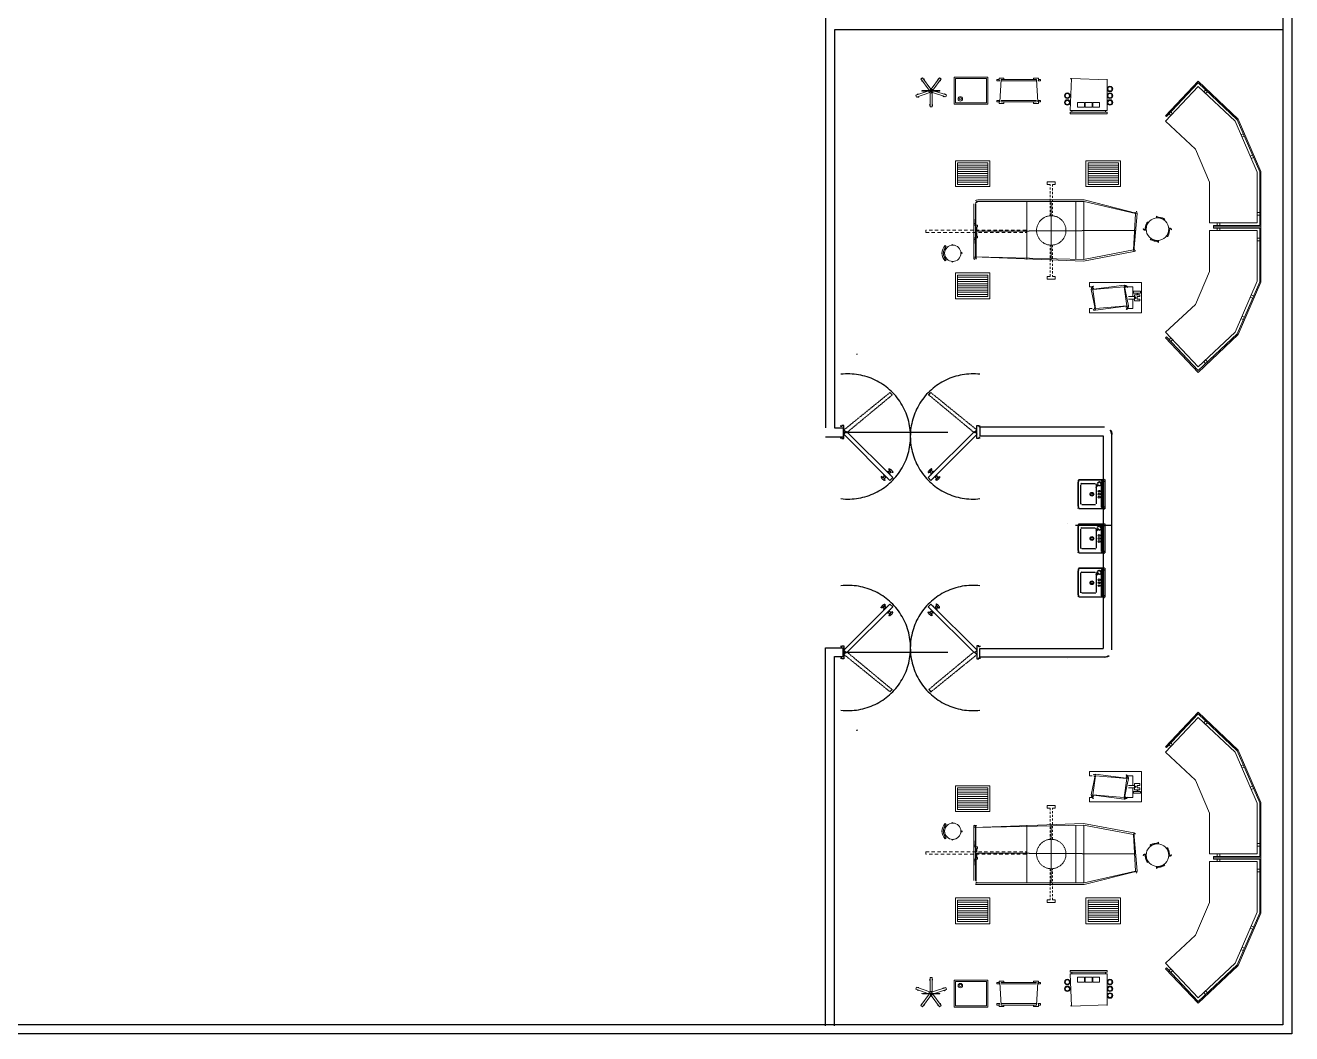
# Model space of a CAD drawing. Header units: inches. Extents: x -20102930481 to -19884906075, y 8171002997 to 8304837243.
# Drawn here: x -19884906939 to -19884906075, y 8171002997 to 8171003685 of the extents above; entities that cross this region are included whole.
import ezdxf

# ---------------------------------------------------------------- set-up
doc = ezdxf.new("R2010")
doc.units = ezdxf.units.IN
doc.header["$MEASUREMENT"] = 0
doc.linetypes.add('HIDDEN', pattern=[0.375, 0.25, -0.125])
doc.linetypes.add('HIDDEN5', pattern=[0.07, 0.04, -0.03])
for name, color, linetype in [('Layer1', 240, 'Continuous'), ('Piezas Sanitarias', 7, 'Continuous'), ('VISTAS', 6, 'Continuous'), ('wall', 140, 'Continuous')]:
    doc.layers.add(name, color=color, linetype=linetype)
doc.layers.add('MOB', color=7, linetype='Continuous', lineweight=9)

# ---------------------------------------------------------------- blocks, each defined once
blk = doc.blocks.new('OT 1')
for p, q in [((0.1458443837771171, -0.01198518696450179), (0.1458443837771171, -0.03595556089350538)), ((0.1698147577061135, -0.03595556089350538), (0.1698147577061135, -0.01198518696450179)), ((0.3637206964641422, -0.03595556089350538), (0.3637206964641422, -0.01198518696450179)), ((0.3876910703931458, -0.01198518696450179), (0.3876910703931458, -0.03595556089350538)), ((-0.3702207455020314, -0.173071264802898), (-0.3607102430347879, -0.1950742002688024)), ((-0.3482178100361253, -0.1635607623356528), (-0.3387073075688818, -0.1855636978015553)), ((0.881753264206381, -0.1635607623356492), (0.8722427617391304, -0.1855636978015536)), ((0.9037561996722872, -0.1730712648028963), (0.8942456972050365, -0.1950742002687988)), ((-0.3108196991233356, -0.5521587743933818), (-0.2888167636574366, -0.5426482719261365)), ((-0.3013091966560921, -0.5741617098592862), (-0.279306261190186, -0.5646512073920391)), ((0.8348446508263407, -0.5741617098592826), (0.8128417153604417, -0.5646512073920373)), ((0.8443551532935913, -0.55215877439338), (0.8223522178276852, -0.5426482719261347))]:
    blk.add_line(p, q)
for points in [[(0.002479376657817056, -0.01198518696450179), (-0.4582324873656418, -0.2111132746718791), (-0.2870434429552233, -0.6071661130581401), (-0.2980449106881764, -0.6119213642917636), (-0.4739892063322131, -0.2048670581725496), (0, 0), (0.5335354541702486, 0), (1.007524660502469, -0.2048670581725496), (0.831580364858425, -0.61192136429176), (0.8205788971254719, -0.6071661130581383), (0.9917679415358975, -0.2111132746718773), (0.5310560775124387, -0.01198518696450179)], [(0.5260973241968045, -0.03595556089350538), (0.9602545036027479, -0.2236057076705364), (0.7843102079587041, -0.6306600137897487), (0.434360387857609, -0.4794074785800468), (0.09917506631264672, -0.4794074785800468), (-0.2507747537884484, -0.6306600137897505), (-0.4267190494324922, -0.2236057076705364), (0.007438129973451169, -0.03595556089350538)]]:
    blk.add_lwpolyline(points, close=True)
blk = doc.blocks.new('16160976')
for p, q in [((-0.3999999999999999, -0.3549999999999986), (-0.3999999999999999, 0.3549999999999986)), ((-0.2999999999999998, -0.3549999999999986), (-0.2999999999999998, 0.3549999999999986)), ((-4.440892098500626e-16, -0.3550000000000004), (4.440892098500626e-16, 0.3550000000000004)), ((0.2999999999999994, -0.3550000000000004), (0.3000000000000003, 0.3550000000000004))]:
    blk.add_line(p, q)
for points in [[(0.9500000000000006, 0.3249999999999993), (0.9500000000000006, -0.3249999999999993, -0.4142135623730955), (0.9000000000000008, -0.375), (-0.3952359541025294, -0.3749999999999982, -0.04753282159246696), (-0.4046783237850353, -0.3741003223490296), (-1.009442369682506, -0.2577995442918262, -0.3596006571674475), (-1.05, -0.2086992219427941), (-1.05, 0.2086992219427941, -0.3596006571674469), (-1.009442369682506, 0.2577995442918262), (-0.4046783237850367, 0.3741003223490313, -0.0475328215924683), (-0.3952359541025303, 0.375), (0.9000000000000008, 0.375, -0.4142135623730951)], [(0.930000000000001, 0.3249999999999993), (0.930000000000001, -0.3249999999999993, -0.4142135623731121), (0.9000000000000008, -0.3550000000000004), (-0.3952359541025237, -0.3549999999999986, -0.04753282159246557), (-0.400901375912027, -0.354460193409416), (-1.005665421809503, -0.2381594153522126, -0.3596006571674455), (-1.03, -0.2086992219427941), (-1.03, 0.2086992219427941, -0.3596006571674559), (-1.005665421809504, 0.2381594153522144), (-0.4009013759120288, 0.3544601934094196, -0.04753282159246643), (-0.395235954102525, 0.3549999999999986), (0.9000000000000008, 0.3550000000000004, -0.4142135623730947)]]:
    blk.add_lwpolyline(points, format="xyb", close=True)
blk = doc.blocks.new('37830054')
at = {"linetype": 'HIDDEN5'}
for points in [[(-0.00999999999999801, 0.05000000000000071), (-0.00999999999999801, 0.1799999999999997), (-0.01999999999999602, 0.1799999999999997), (-0.01999999999999602, 0.129999999999999), (-0.03000000000000114, 0.129999999999999), (-0.03000000000000114, 0.1099999999999994), (-0.00999999999999801, 0.1099999999999994), (0, 0.1099999999999994), (0.00999999999999801, 0.1099999999999994), (0.00999999999999801, 0.08999999999999986), (0, 0.08999999999999986), (0, 0.05000000000000071)], [(-0.00999999999999801, 0.01999999999999957), (-0.00999999999999801, -0.1099999999999994), (-0.01999999999999602, -0.1099999999999994), (-0.01999999999999602, -0.05999999999999872), (-0.03000000000000114, -0.05999999999999872), (-0.03000000000000114, -0.03999999999999915), (-0.00999999999999801, -0.03999999999999915), (0, -0.03999999999999915), (0.00999999999999801, -0.03999999999999915), (0.00999999999999801, -0.01999999999999957), (0, -0.01999999999999957), (0, 0.01999999999999957)]]:
    blk.add_lwpolyline(points, dxfattribs=at)
blk.add_lwpolyline([(-0.6099999999999994, 0.01999999999999957), (-0.6099999999999994, 0.05000000000000071), (0.5900000000000034, 0.05000000000000071), (0.5900000000000034, 0.01999999999999957)], close=True, dxfattribs=at)
blk = doc.blocks.new('15621010')
at = {"linetype": 'HIDDEN5'}
for points in [[(0.01999999999996493, 0.2742717630380502), (0.01999999999999513, 0.8599999999999985), (0.07500000000000195, 0.8599999999999985), (0.07500000000001616, 0.9099999999999957), (-8.881784197001252e-16, 0.9099999999999957), (-0.07500000000001794, 0.9099999999999957), (-0.07500000000000373, 0.8599999999999985), (-0.01999999999999691, 0.8599999999999985), (-0.01999999999996627, 0.2742717630380493)], [(-0.01999999999996582, -0.2742717630380493), (-0.01999999999999691, -0.8600000000000003), (-0.07500000000000373, -0.8600000000000003), (-0.07500000000001794, -0.9099999999999975), (0.07500000000001616, -0.9099999999999975), (0.07500000000000195, -0.8600000000000003), (0.01999999999999513, -0.8600000000000003), (0.01999999999996405, -0.2742717630380502)]]:
    blk.add_lwpolyline(points, dxfattribs=at)
blk.add_circle((0, 0), 0.275, dxfattribs=at)
blk = doc.blocks.new('36211405')
for p, q in [((0.006775180330858888, 0.1960147047238294), (0.1167751803308725, 0.1960147047238294)), ((0.02677518033086912, 0.2560147047238246), (0.04677518033085093, 0.2560147047238246)), ((0.02677518033086912, 0.2460147047238266), (0.04677518033085093, 0.2460147047238266)), ((0.1167751803308725, 0.1960147047238294), (0.1167751803308725, 0.1360147047257811))]:
    blk.add_line(p, q)
for points in [[(-0.1332248196691275, -0.2739852952783153), (-0.1332248196691275, -0.3039852952761706), (-0.1832248196691388, -0.3039852952761706), (-0.1832248196691388, 0.2960147047238237), (0.1667751803308555, 0.2960147047238237), (0.1667751803308555, -0.3039852952761706), (0.1167751803308725, -0.3039852952761706), (0.1167751803308725, -0.2739852952773134)], [(-0.1332248196691275, 0.1360147047211058), (-0.1332248196691275, 0.1960147047238294), (-0.02322481966914225, 0.1960147047238294)], [(-0.02322481966914225, 0.1460147047238252), (-0.02322481966914225, 0.2160147047238254)]]:
    blk.add_lwpolyline(points)
blk.add_lwpolyline([(0.006775180330858888, 0.1460147047238252), (0.006775180330873098, 0.2160147047238254, 1), (-0.02322481966914225, 0.2160147047238254), (-0.04322481966913827, 0.2160147047238254), (-0.04322481966913827, 0.2760147047238277), (-0.02322481966914225, 0.2760147047238277), (-0.02322481966914225, 0.2460147047238266), (0.006775180330858888, 0.2460147047238266), (0.006775180330858888, 0.2760147047238277), (0.02677518033086912, 0.2760147047238277), (0.02677518033086912, 0.2160147047238254), (0.006775180330858888, 0.2160147047238254)], format="xyb")
blk.add_lwpolyline([(0.04677518033085093, 0.2860147047238257), (0.05677518033087026, 0.2860147047238257), (0.06677518033086116, 0.2860147047238257), (0.06677518033086116, 0.2060147047238203), (0.04677518033085093, 0.2060147047238203)], close=True)
for points in [[(-0.1032248196691405, 0.1460147047238181, 0.4142135623730951), (-0.1532248196691377, 0.0960147047238209), (-0.1532248196691413, -0.2339852952761774, 0.4142135623730938), (-0.1032248196691405, -0.2839852952761746), (0.0867751803308714, -0.2839852952761746, 0.4142135623730951), (0.1367751803308721, -0.2339852952761774), (0.1367751803308543, 0.0960147047238209, 0.414213562373096), (0.0867751803308714, 0.1460147047238181)], [(0.0867751803308714, -0.2639852952761785, 0.4142135623730938), (0.1167751803308725, -0.2339852952761774), (0.1167751803308761, 0.0960147047238209, 0.4142135623730938), (0.08677518033087495, 0.126014704723822), (-0.103224819669137, 0.126014704723822, 0.4142135623730938), (-0.1332248196691417, 0.0960147047238209), (-0.1332248196691275, -0.2339852952761774, 0.4142135623730938), (-0.1032248196691405, -0.2639852952761785)]]:
    blk.add_lwpolyline(points, format="xyb", close=True)
blk = doc.blocks.new('31230244')
for p, q in [((0.02499999999999147, -0.05000000000000426), (0.375, -0.05000000000000426)), ((0.02499999999999147, -0.07500000000000284), (0.375, -0.07500000000000284)), ((0.02499999999999147, -0.1000000000000014), (0.375, -0.1000000000000014)), ((0.02499999999999147, -0.1250000000000071), (0.375, -0.1250000000000071)), ((0.02499999999999147, -0.1500000000000057), (0.375, -0.1500000000000057)), ((0.02499999999999147, -0.1500000000000057), (0.375, -0.1500000000000057)), ((0.02499999999999147, -0.1750000000000043), (0.375, -0.1750000000000043)), ((0.02499999999999147, -0.2000000000000028), (0.375, -0.2000000000000028)), ((0.02499999999999147, -0.2250000000000085), (0.375, -0.2250000000000085)), ((0.02499999999999147, -0.2500000000000071), (0.375, -0.2500000000000071))]:
    blk.add_line(p, q)
for points in [[(0, -0.3000000000000043), (0, 0), (0.3999999999999915, 0), (0.3999999999999915, -0.3000000000000043)], [(0.02499999999999147, -0.2750000000000057), (0.02499999999999147, -0.02500000000000568), (0.375, -0.02500000000000568), (0.375, -0.2750000000000057)]]:
    blk.add_lwpolyline(points, close=True)
blk = doc.blocks.new('10530109')
for p, q in [((-0.2419446987723433, 0.2431252170700109), (-0.2169446987723394, 0.2431252170700127)), ((-0.2419446987723415, -0.2568747829299891), (-0.2169446987723411, -0.2568747829299891))]:
    blk.add_line(p, q)
for points in [[(-0.2669446987723418, 0.2681252170700095), (-0.2669446987723418, -0.2818747829299895), (-0.2419446987723415, -0.2818747829299895), (-0.2419446987723433, 0.2681252170700095)], [(-0.1669446987723404, 0.1556252170700105), (-0.09694469877234013, 0.1556252170700105), (-0.09694469877234013, 0.05562521707001089), (-0.1669446987723404, 0.05562521707001089)], [(-0.1669446987723404, 0.0431252170700116), (-0.09694469877234013, 0.0431252170700116), (-0.09694469877234191, -0.05687478292998982), (-0.1669446987723404, -0.05687478292998982)], [(-0.1669446987723404, -0.06937478292998911), (-0.09694469877234191, -0.06937478292999089), (-0.09694469877234013, -0.1693747829299888), (-0.1669446987723422, -0.1693747829299888)]]:
    blk.add_lwpolyline(points, close=True)
blk.add_lwpolyline([(0.2580553012276585, 0.2481252170700117, 0.4142135623730951), (0.2380553012276589, 0.2681252170700112), (-0.2169446987723411, 0.2681252170700095), (-0.2169446987723411, -0.2818747829299895), (0.2380553012276589, -0.281874782929993, 0.4142135623730951), (0.2580553012276585, -0.2618747829299934)], format="xyb", close=True)
for centre, radius in [((-0.09694469877234013, 0.3081252170700122), 0.04), ((-0.09694469877234013, 0.3081252170700122), 0.03), ((0.003055301227659513, 0.3081252170700122), 0.04), ((0.003055301227659513, 0.3081252170700122), 0.03), ((-0.09694469877234013, -0.3218747829299904), 0.04), ((-0.09694469877234013, -0.3218747829299904), 0.03), ((0.003055301227659513, -0.3218747829299904), 0.04), ((0.003055301227659513, -0.3218747829299904), 0.03), ((0.1030553012276592, -0.3218747829299904), 0.04), ((0.1030553012276592, -0.3218747829299904), 0.03)]:
    blk.add_circle(centre, radius)
blk = doc.blocks.new('39070055')
blk.add_line((0.1528802823397406, 0), (-0.1529650455031835, 1.77635683940025e-15))
for points in [[(-0.03293975564074714, 0.01462823740545005), (-0.1789663867067972, 0.2152155752138238), (-0.1498280836807169, 0.2364281216904374), (-0.003801452614659695, 0.03584078388206358)], [(0.00384663218461867, 0.03583596311107762), (0.1501260171193586, 0.2362390534382151), (0.1792375554503245, 0.214989790691785), (0.03295817051558458, 0.01458670036464227)], [(-0.02352704327991262, -0.02730368227487823), (-0.2577670713632898, -0.1091001755557581), (-0.2696492321902397, -0.07507331726198174), (-0.05466231480034622, 0)], [(0.05929971153697267, 0), (0.2715900593587612, -0.06771669692927951), (0.2606371154270484, -0.1020539340122326), (0.0242604476437478, -0.02665414623256801)], [(0.01803807605414676, -0.03120321527546643), (0.01817454713697231, -0.2793141550689313), (-0.01786726799841176, -0.2793339795294827), (-0.01800373908123731, -0.03122303973601781)]]:
    blk.add_lwpolyline(points)
blk.add_lwpolyline([(-0.1711986477906748, 1.77635683940025e-15, -2.414213562372928), (-0.1531777374969181, 0), (-0.1531777374969181, 0.009010455146878371), (0.1531777374969181, 0.009010455146878371), (0.1531777374969181, 0, -2.414213562372928), (0.1711986477906748, 0)], format="xyb")
for centre, radius, start, end in [((-0.1431846887171417, 0.1966835454260476), 0.02703136544063257, 167.8647555414978, 264.2441257499638), ((-0.1431846887171417, 0.1966835454260476), 0.02703136544063257, 347.8647555415171, 84.24412574994503), ((0, -1.77635683940025e-15), 0.03604182058750982, 14.4775121859323, 165.5224878140677), ((0, 0), 0.01802091029375531, 180, 0), ((0, 0), 0.01802091029375531, 29.99999999999809, 150.0000000000019), ((0.143432523538408, 0.1965028837340324), 0.02703136544063257, 95.68364445602315, 192.0630146644842), ((0.143432523538408, 0.1965028837340324), 0.02703136544063257, 275.6836444560385, 12.06301466446689), ((-0.2296812934829831, -0.08020458558191912), 0.02703136544063257, 61.05948937608539, 157.4388595845242), ((-0.2296812934829831, -0.08020458558191912), 0.02703136544063257, 241.0594893760778, 337.4388595845318), ((0, -1.77635683940025e-15), 0.03604182058750982, 179.9999999999975, 2.544443745170811e-12), ((0.0001338151087253436, -0.2432822521638318), 0.02703136544063257, 131.8418298958285, 228.2212001042953), ((0.0001338151087253436, -0.2432822521638318), 0.02703136544063257, 311.8418298958489, 48.22120010427493), ((0.2317763503099499, -0.07393237153904408), 0.02703136544063257, 204.1185932789577, 300.4979634873923), ((0.2317763503099499, -0.07393237153904408), 0.02703136544063257, 24.11859327894698, 120.4979634874022)]:
    blk.add_arc(centre, radius, start, end)
blk = doc.blocks.new('36210100')
for p, q in [((0.07500000000000284, -7.105427357601002e-15), (0.7000000000000028, 0)), ((0.7000000000000028, -0.02499999999999147), (0.07500000000000284, -0.02499999999999147)), ((0.7000000000000028, -0.3750000000000071), (0.07500000000000284, -0.3750000000000071)), ((0.7000000000000028, -0.3999999999999986), (0.07500000000000284, -0.3999999999999986))]:
    blk.add_line(p, q)
for points in [[(0.05000000000000426, -0.02500000000000568), (0, -0.02500000000000568), (0, 0), (0.03750000000000142, 0)], [(0.03750000000000142, -0.02500000000000568), (0.03750000000000142, 0.02499999999999858), (0.125, 0.02499999999999858), (0.125, 0)], [(0.7375000000000043, -0.02500000000000568), (0.7375000000000043, 0.02499999999999858), (0.6500000000000057, 0.02499999999999858), (0.6500000000000057, 0)], [(0.7250000000000014, -0.02500000000000568), (0.7750000000000057, -0.02500000000000568), (0.7750000000000057, 0), (0.7375000000000043, 0)], [(0.05000000000000426, -0.3750000000000071), (0, -0.3750000000000071), (0, -0.3874999999999957), (0, -0.3999999999999986), (0.03750000000000142, -0.3999999999999986)], [(0.03750000000000142, -0.3750000000000071), (0.03750000000000142, -0.4250000000000043), (0.125, -0.425000000000006), (0.125, -0.3999999999999986)], [(0.7375000000000043, -0.3750000000000071), (0.7375000000000043, -0.4250000000000043), (0.6500000000000057, -0.425000000000006), (0.6500000000000057, -0.3999999999999986)], [(0.7250000000000014, -0.3750000000000071), (0.7750000000000057, -0.3750000000000071), (0.7750000000000057, -0.3874999999999957), (0.7750000000000057, -0.3999999999999986), (0.7375000000000043, -0.3999999999999986)]]:
    blk.add_lwpolyline(points)
for points in [[(0.04999999999999716, -0.3999999999999986, 1), (0.07500000000000284, -0.3999999999999986), (0.07500000000000284, 0, 1), (0.04999999999999716, 0)], [(0.7000000000000028, 0, -1), (0.7250000000000014, 0), (0.7250000000000014, -0.3999999999999986, -1), (0.6999999999999957, -0.3999999999999986)]]:
    blk.add_lwpolyline(points, format="xyb", close=True)
blk = doc.blocks.new('10810022')
for points in [[(0.02647959049320914, 0.1958428717744498), (0.02647959049320914, -0.2041571282255417), (0.5264795904932091, -0.2041571282255346), (0.5264795904932091, 0.1958428717744569)], [(0.04647959049320516, 0.1758428717744538), (0.04647959049320516, -0.1841571282255385), (0.5064795904932131, -0.1841571282255385), (0.5064795904931989, 0.1758428717744538)]]:
    blk.add_lwpolyline(points, close=True)
for radius in [0.03281028417231369, 0.01545050340587295]:
    blk.add_circle((0.1202947351149666, -0.1243246058127623), radius)
blk = doc.blocks.new('31080102')
for points in [[(0.01250000000000284, 0.1494782592887702), (0.01250000000000284, 0.1749999999999972, 1), (-0.01250000000000284, 0.1749999999999972), (-0.01250000000000284, 0.1494782592887702)], [(-0.1494782592887702, 0.01250000000000284), (-0.1749999999999972, 0.01250000000000284, 1), (-0.1749999999999972, -0.01250000000000284), (-0.1494782592887702, -0.01250000000000284)], [(0.1494782592887702, -0.01250000000000284), (0.1749999999999972, -0.01250000000000284, 1), (0.1749999999999972, 0.01250000000000284), (0.1494782592887702, 0.01250000000000284)], [(-0.01250000000000284, -0.1494782592887702), (-0.01250000000000284, -0.1749999999999972, 1), (0.01250000000000284, -0.1749999999999972), (0.01250000000000284, -0.1494782592887702)]]:
    blk.add_lwpolyline(points, format="xyb")
blk.add_circle((0, 0), 0.1499999999999999)
for start, end in [(94.41172578576992, 175.5882742142301), (4.411725785769934, 85.58827421422974), (184.4117257857702, 265.5882742142299), (274.4117257857703, 355.5882742142297)]:
    blk.add_arc((0, 0), 0.1624999999999996, start, end)
blk = doc.blocks.new('31080052')
for p, q in [((-0.08749999999999147, 0.1515544456622777), (-0.08749999999999147, 0.1218349293101113)), ((-0.07500000000000284, 0.1581138830084186), (-0.07500000000000284, 0.1299038105676686)), ((-0.01250000000000284, 0.1745530005471139), (-0.01250000000000284, 0.1494782592887702)), ((0.01250000000000284, 0.1494782592887702), (0.01250000000000284, 0.1745530005471139)), ((0.07500000000000284, 0.1581138830084186), (0.07500000000000284, 0.1299038105676686)), ((0.08750000000000568, 0.1515544456622777), (0.08750000000000568, 0.1218349293101113))]:
    blk.add_line(p, q)
for points in [[(-0.1494782592887702, 0.01250000000000284), (-0.1624999999999943, 0.01250000000000284, 1), (-0.1624999999999943, -0.01250000000000284), (-0.1494782592887702, -0.01249999999999574)], [(0.1494782592887702, 0.01250000000000284), (0.1625000000000085, 0.01249999999999574, -1), (0.1625000000000085, -0.01249999999999574), (0.1494782592887702, -0.01249999999999574)], [(-0.01250000000000284, -0.1494782592887631), (-0.01250000000000284, -0.1625000000000014, 1), (0.01250000000000284, -0.1625000000000014), (0.01250000000000284, -0.1494782592887631)]]:
    blk.add_lwpolyline(points, format="xyb")
blk.add_lwpolyline([(0.1237436867076553, 0.1237436867076482), (0.1414213562373092, 0.1414213562373092, 0.4142135623730899), (-0.1414213562373092, 0.1414213562373092), (-0.1237436867076411, 0.1237436867076482, -0.4142135623730909)], format="xyb", close=True)
blk.add_circle((0, 0), 0.1500000000000004)
blk = doc.blocks.new('Clinico')
at = {"layer": 'Piezas Sanitarias'}
for p, q in [((0, -0.2504777427556917), (0, 0.2504777427556633)), ((0.0004455215484995279, 0.2245028789457706), (0.03808139988080939, 0.2245028789457706)), ((0.005039608379860283, 0.2554631342612197), (0.45302540217142, 0.250617428492319)), ((0.05651825081082507, 0.2291623452550198), (0.04087843344279918, 0.246394756234082)), ((0.4529284387421058, 0.246394756234082), (0.04087843344279918, 0.246394756234082)), ((0.04244829421261898, 0.2231931147591695), (0.05759500572773391, 0.225902269503365)), ((0.04306708302306106, 0.2195171958035473), (0.04306708302306106, -0.2205111377272146)), ((0.05910585876958407, 0.2224609828139421), (0.05910585876958407, -0.2221216738231533)), ((0.1534079198718246, -0.1160234127802369), (0.1534079198718246, 0.1668223652954453)), ((0.1683649692985512, 0.1817794147221719), (0.3972881976148415, 0.1817794147221719)), ((0.4172309301838197, 0.1618366821531936), (0.4172309301838197, -0.1640156544713705)), ((0.09162949805232756, -0.2138817760671259), (0.06358230823718714, -0.1738606965851091)), ((0.06540713595776992, -0.1604425455573733), (0.08502871223237207, -0.1442748114799031)), ((0.09957785521015694, -0.146308757162501), (0.1046470224615064, -0.1536581139778548)), ((0.1253489933760648, -0.1994053032074987), (0.1062807916118516, -0.2157331595583685)), ((0.1104980867471568, -0.1544455422174167), (0.1516319574048453, -0.1198384789109639)), ((0.1174246935298129, -0.1721833784431226), (0.12707167051488, -0.1861697143711467)), ((0.118142651971624, -0.1668646436201868), (0.1452155751000532, -0.1441244805465374)), ((0.1534079198718246, -0.1479421182439467), (0.1534079198718246, -0.1160234127802369)), ((0.1534079198718246, -0.1690013376136221), (0.1534079198718246, -0.1479421182439467)), ((0.3972881976148415, -0.1839583870403487), (0.1683649692985512, -0.1839583870403487)), ((0.03808139988080939, -0.2254968208694663), (0.0009652966884345915, -0.2254968208694663)), ((0.005039668451871648, -0.2554631336111015), (0.4530400583717551, -0.2506118710996645)), ((0.05651825081082507, -0.228823036264231), (0.04102694062564183, -0.2458918176594125)), ((0.04102694062564183, -0.2458918176594125), (0.4529659665492716, -0.2458918176594125)), ((0.04244829421261898, -0.2241203941371168), (0.05759500572773391, -0.2256296230582961))]:
    blk.add_line(p, q, dxfattribs=at)
for centre, radius in [((0.1003908555986186, 0.05085396805088749), 0.01595418605517702), ((0.1003908555986186, -0.0002163058683777308), 0.01595418605517702), ((0.223800324537109, -0.0002163058683777308), 0.03240694042457832), ((0.223800324537109, -0.0002163058683777308), 0.0219370058258684), ((0.1003908555986186, -0.05085396805088749), 0.01595418605517702)]:
    blk.add_circle(centre, radius, dxfattribs=at)
for centre, radius, start, end in [((0.004985683142251673, 0.2504777427556633), 0.004985683142242819, 89.38027574527143, 180), ((0.03808139988080939, 0.2195171958035758), 0.004985683142242819, 0, 90), ((0.04913449248510915, 0.2224609828139705), 0.009971366284485637, 0, 42.22630305381013), ((0.4529284387421058, 0.2404119364634312), 0.005982819770691382, 2.654481881585065, 90), ((0.4529175516962027, 0.2406466454812062), 0.009971366284485637, 2.657073594306321, 89.38027574527143), ((-4.735860458571011, -0.00015393584760659), 5.200345356194273, 357.3544712362636, 2.654481881560665), ((-4.735860458571011, -0.00015393584760659), 5.204333902708067, 357.3463873485775, 2.657073594290054), ((0.1683649692985512, 0.1668223652954453), 0.01495704942672845, 90, 180), ((0.3972881976148415, 0.1618366821531936), 0.01994273256897127, 0, 90), ((0.07174805957194508, -0.1681380529024636), 0.009971366284485637, 129.4877490358969, 215.0231721382903), ((0.09136963584654723, -0.1519703188250219), 0.009971366284485637, 34.59569785162474, 129.4877490358969), ((0.0997952493870855, -0.2081591323844805), 0.009971366284485637, 215.0231721382903, 310.5730196149666), ((0.1079303102069673, -0.1513934893128521), 0.003988546513794255, 214.5956978516234, 310.0748299884963), ((0.1207079812752454, -0.1699187537781199), 0.003988546513794255, 130.0289038252558, 214.5956978516234), ((0.1188634511512703, -0.1918312760336107), 0.009971366284485637, 310.5730196149666, 34.5956978516234), ((0.1484222367295729, -0.1479421182439182), 0.004985683142242819, 0, 130.0289038252571), ((0.1484222367295729, -0.1160234127802369), 0.004985683142242819, 310.0748299884963, 0), ((0.1683649692985512, -0.1690013376136221), 0.01495704942672845, 180, 270), ((0.3972881976148415, -0.1640156544713705), 0.01994273256897127, 270, 0), ((0.004985683142251673, -0.2504777427556633), 0.004985683142242819, 180, 270.6204146464013), ((0.03808139988080939, -0.2205111377272146), 0.004985683142242819, 270, 0), ((0.04913449248510915, -0.2221216738231533), 0.009971366284485637, 317.7736969461899, 0), ((0.4529659665492716, -0.2399089978887332), 0.005982819770691382, 270, 357.3544712362603), ((0.4529320877525151, -0.2406410893888165), 0.009971366284485637, 270.6204146463997, 357.3463873485726)]:
    blk.add_arc(centre, radius, start, end, dxfattribs=at)

msp = doc.modelspace()

# ---------------------------------------------------------------- linework, layer by layer
for points in [[(-19884909529.44707, 8171004369.445784), (-19884906075.07749, 8171004369.445784), (-19884906075.07749, 8171002997.497581), (-19884909529.44707, 8171002997.497581)], [(-19884909523.44707, 8171004363.445784), (-19884906081.07749, 8171004363.445784), (-19884906081.07749, 8171003003.497581), (-19884909523.44707, 8171003003.497581)]]:
    msp.add_lwpolyline(points, close=True)
at = {"layer": 'Layer1'}
for p, q in [((-19884906290.40499, 8171003544.834615), (-19884906290.40499, 8171003563.834615)), ((-19884906181.66198, 8171003545.491603), (-19884906290.40499, 8171003544.834615)), ((-19884906290.40499, 8171003544.834615), (-19884906290.40499, 8171003525.834615)), ((-19884906380.88044, 8171003407.780244), (-19884906309.56116, 8171003407.780244)), ((-19884906380.88044, 8171003257.780244), (-19884906309.56116, 8171003257.780244)), ((-19884906290.40499, 8171003120.725873), (-19884906290.40499, 8171003139.725873)), ((-19884906181.66198, 8171003120.068885), (-19884906290.40499, 8171003120.725873)), ((-19884906290.40499, 8171003120.725873), (-19884906290.40499, 8171003101.725873))]:
    msp.add_line(p, q, dxfattribs=at)
at = {"layer": 'VISTAS', "linetype": 'Continuous'}
for p, q in [((-19884906382.45309, 8171003411.671756), (-19884906382.45309, 8171003412.356859)), ((-19884906381.76806, 8171003411.671756), (-19884906382.45309, 8171003411.671756)), ((-19884906382.45309, 8171003403.450665), (-19884906382.45309, 8171003404.13577)), ((-19884906382.45309, 8171003404.13577), (-19884906381.76806, 8171003404.13577)), ((-19884906380.39785, 8171003412.356859), (-19884906381.76806, 8171003412.356859)), ((-19884906381.76806, 8171003412.356859), (-19884906381.76806, 8171003411.671756)), ((-19884906381.76806, 8171003404.13577), (-19884906381.76806, 8171003403.450665)), ((-19884906380.39785, 8171003403.450665), (-19884906380.39785, 8171003412.356859)), ((-19884906289.698, 8171003403.450665), (-19884906289.698, 8171003412.356859)), ((-19884906289.698, 8171003412.356859), (-19884906288.32779, 8171003412.356859)), ((-19884906288.32779, 8171003412.356859), (-19884906288.32779, 8171003411.671756)), ((-19884906288.32779, 8171003411.671756), (-19884906287.64277, 8171003411.671756)), ((-19884906287.64277, 8171003404.13577), (-19884906288.32779, 8171003404.13577)), ((-19884906288.32779, 8171003404.13577), (-19884906288.32779, 8171003403.450665)), ((-19884906287.64277, 8171003411.671756), (-19884906287.64277, 8171003412.356859)), ((-19884906287.64277, 8171003403.450665), (-19884906287.64277, 8171003404.13577)), ((-19884906381.76806, 8171003403.450665), (-19884906380.39785, 8171003403.450665)), ((-19884906288.32779, 8171003403.450665), (-19884906289.698, 8171003403.450665)), ((-19884906349.33409, 8171003381.691352), (-19884906350.24368, 8171003380.781608)), ((-19884906349.33409, 8171003381.691352), (-19884906350.24368, 8171003380.781608)), ((-19884906349.23629, 8171003379.77399), (-19884906350.24368, 8171003380.781608)), ((-19884906349.23629, 8171003379.77399), (-19884906350.24368, 8171003380.781608)), ((-19884906348.32639, 8171003380.683735), (-19884906349.33409, 8171003381.691352)), ((-19884906348.32639, 8171003380.683735), (-19884906349.33409, 8171003381.691352)), ((-19884906348.32639, 8171003380.683735), (-19884906349.23629, 8171003379.77399)), ((-19884906348.32639, 8171003380.683735), (-19884906349.23629, 8171003379.77399)), ((-19884906321.76946, 8171003380.683735), (-19884906320.76177, 8171003381.691352)), ((-19884906321.76946, 8171003380.683735), (-19884906320.76177, 8171003381.691352)), ((-19884906321.76946, 8171003380.683735), (-19884906320.85956, 8171003379.77399)), ((-19884906321.76946, 8171003380.683735), (-19884906320.85956, 8171003379.77399)), ((-19884906320.85956, 8171003379.77399), (-19884906319.85218, 8171003380.781608)), ((-19884906320.85956, 8171003379.77399), (-19884906319.85218, 8171003380.781608)), ((-19884906320.76177, 8171003381.691352), (-19884906319.85218, 8171003380.781608)), ((-19884906320.76177, 8171003381.691352), (-19884906319.85218, 8171003380.781608)), ((-19884906353.76281, 8171003377.195539), (-19884906352.85291, 8171003378.105285)), ((-19884906353.76281, 8171003377.195539), (-19884906352.85291, 8171003378.105285)), ((-19884906352.75512, 8171003376.187923), (-19884906353.76281, 8171003377.195539)), ((-19884906352.75512, 8171003376.187923), (-19884906353.76281, 8171003377.195539)), ((-19884906351.84522, 8171003377.097668), (-19884906352.85291, 8171003378.105285)), ((-19884906351.84522, 8171003377.097668), (-19884906352.85291, 8171003378.105285)), ((-19884906352.75512, 8171003376.187923), (-19884906351.84522, 8171003377.097668)), ((-19884906352.75512, 8171003376.187923), (-19884906351.84522, 8171003377.097668)), ((-19884906318.25064, 8171003377.097668), (-19884906317.24294, 8171003378.105285)), ((-19884906318.25064, 8171003377.097668), (-19884906317.24294, 8171003378.105285)), ((-19884906317.34074, 8171003376.187923), (-19884906318.25064, 8171003377.097668)), ((-19884906317.34074, 8171003376.187923), (-19884906318.25064, 8171003377.097668)), ((-19884906317.34074, 8171003376.187923), (-19884906316.33304, 8171003377.195539)), ((-19884906317.34074, 8171003376.187923), (-19884906316.33304, 8171003377.195539)), ((-19884906316.33304, 8171003377.195539), (-19884906317.24294, 8171003378.105285)), ((-19884906316.33304, 8171003377.195539), (-19884906317.24294, 8171003378.105285)), ((-19884906352.75512, 8171003289.372564), (-19884906353.76281, 8171003288.364948)), ((-19884906352.75512, 8171003289.372564), (-19884906353.76281, 8171003288.364948)), ((-19884906353.76281, 8171003288.364948), (-19884906352.85291, 8171003287.455203)), ((-19884906353.76281, 8171003288.364948), (-19884906352.85291, 8171003287.455203)), ((-19884906351.84522, 8171003288.46282), (-19884906352.85291, 8171003287.455203)), ((-19884906351.84522, 8171003288.46282), (-19884906352.85291, 8171003287.455203)), ((-19884906352.75512, 8171003289.372564), (-19884906351.84522, 8171003288.46282)), ((-19884906352.75512, 8171003289.372564), (-19884906351.84522, 8171003288.46282)), ((-19884906349.23629, 8171003285.786498), (-19884906350.24368, 8171003284.77888)), ((-19884906349.23629, 8171003285.786498), (-19884906350.24368, 8171003284.77888)), ((-19884906349.33409, 8171003283.869136), (-19884906350.24368, 8171003284.77888)), ((-19884906349.33409, 8171003283.869136), (-19884906350.24368, 8171003284.77888)), ((-19884906348.32639, 8171003284.876753), (-19884906349.33409, 8171003283.869136)), ((-19884906348.32639, 8171003284.876753), (-19884906349.33409, 8171003283.869136)), ((-19884906348.32639, 8171003284.876753), (-19884906349.23629, 8171003285.786498)), ((-19884906348.32639, 8171003284.876753), (-19884906349.23629, 8171003285.786498)), ((-19884906321.76946, 8171003284.876753), (-19884906320.85956, 8171003285.786498)), ((-19884906321.76946, 8171003284.876753), (-19884906320.85956, 8171003285.786498)), ((-19884906321.76946, 8171003284.876753), (-19884906320.76177, 8171003283.869136)), ((-19884906321.76946, 8171003284.876753), (-19884906320.76177, 8171003283.869136)), ((-19884906320.85956, 8171003285.786498), (-19884906319.85218, 8171003284.77888)), ((-19884906320.85956, 8171003285.786498), (-19884906319.85218, 8171003284.77888)), ((-19884906320.76177, 8171003283.869136), (-19884906319.85218, 8171003284.77888)), ((-19884906320.76177, 8171003283.869136), (-19884906319.85218, 8171003284.77888)), ((-19884906317.34074, 8171003289.372564), (-19884906318.25064, 8171003288.46282)), ((-19884906317.34074, 8171003289.372564), (-19884906318.25064, 8171003288.46282)), ((-19884906318.25064, 8171003288.46282), (-19884906317.24294, 8171003287.455203)), ((-19884906318.25064, 8171003288.46282), (-19884906317.24294, 8171003287.455203)), ((-19884906317.34074, 8171003289.372564), (-19884906316.33304, 8171003288.364948)), ((-19884906317.34074, 8171003289.372564), (-19884906316.33304, 8171003288.364948)), ((-19884906316.33304, 8171003288.364948), (-19884906317.24294, 8171003287.455203)), ((-19884906316.33304, 8171003288.364948), (-19884906317.24294, 8171003287.455203)), ((-19884906382.45309, 8171003262.109822), (-19884906382.45309, 8171003261.424718)), ((-19884906382.45309, 8171003261.424718), (-19884906381.76806, 8171003261.424718)), ((-19884906381.76806, 8171003261.424718), (-19884906381.76806, 8171003262.109822)), ((-19884906381.76806, 8171003262.109822), (-19884906380.39785, 8171003262.109822)), ((-19884906380.39785, 8171003262.109822), (-19884906380.39785, 8171003253.203629)), ((-19884906288.32779, 8171003262.109822), (-19884906289.698, 8171003262.109822)), ((-19884906289.698, 8171003262.109822), (-19884906289.698, 8171003253.203629)), ((-19884906288.32779, 8171003261.424718), (-19884906288.32779, 8171003262.109822)), ((-19884906287.64277, 8171003261.424718), (-19884906288.32779, 8171003261.424718)), ((-19884906287.64277, 8171003262.109822), (-19884906287.64277, 8171003261.424718)), ((-19884906381.76806, 8171003253.888732), (-19884906382.45309, 8171003253.888732)), ((-19884906382.45309, 8171003253.888732), (-19884906382.45309, 8171003253.203629)), ((-19884906381.76806, 8171003253.203629), (-19884906381.76806, 8171003253.888732)), ((-19884906380.39785, 8171003253.203629), (-19884906381.76806, 8171003253.203629)), ((-19884906289.698, 8171003253.203629), (-19884906288.32779, 8171003253.203629)), ((-19884906288.32779, 8171003253.203629), (-19884906288.32779, 8171003253.888732)), ((-19884906288.32779, 8171003253.888732), (-19884906287.64277, 8171003253.888732)), ((-19884906287.64277, 8171003253.888732), (-19884906287.64277, 8171003253.203629))]:
    msp.add_line(p, q, dxfattribs=at)
at = {"layer": 'VISTAS', "color": 9, "linetype": 'HIDDEN', "ltscale": 0.2}
for points in [[(-19884906349.0141, 8171003434.833954), (-19884906380.39738, 8171003409.388103), (-19884906378.52419, 8171003407.514992), (-19884906347.48515, 8171003433.302883)], [(-19884906321.08176, 8171003434.833954), (-19884906289.69847, 8171003409.388103), (-19884906291.57166, 8171003407.514992), (-19884906322.61071, 8171003433.302883)], [(-19884906349.0141, 8171003230.726534), (-19884906380.39738, 8171003256.172385), (-19884906378.52419, 8171003258.045496), (-19884906347.48515, 8171003232.257605)], [(-19884906321.08176, 8171003230.726534), (-19884906289.69847, 8171003256.172385), (-19884906291.57166, 8171003258.045496), (-19884906322.61071, 8171003232.257605)]]:
    msp.add_lwpolyline(points, close=True, dxfattribs=at)
at = {"layer": 'VISTAS', "linetype": 'Continuous'}
for points in [[(-19884906349.05426, 8171003374.986172), (-19884906380.49047, 8171003406.422463), (-19884906378.61345, 8171003408.299412), (-19884906347.17723, 8171003376.863198)], [(-19884906321.0416, 8171003374.986172), (-19884906289.60538, 8171003406.422463), (-19884906291.48241, 8171003408.299412), (-19884906322.91862, 8171003376.863198)], [(-19884906349.05426, 8171003290.574316), (-19884906380.49047, 8171003259.138024), (-19884906378.61345, 8171003257.261076), (-19884906347.17723, 8171003288.697289)], [(-19884906321.0416, 8171003290.574316), (-19884906289.60538, 8171003259.138024), (-19884906291.48241, 8171003257.261076), (-19884906322.91862, 8171003288.697289)]]:
    msp.add_lwpolyline(points, close=True, dxfattribs=at)
at = {"layer": 'VISTAS', "color": 9, "linetype": 'HIDDEN', "ltscale": 0.2}
for centre, start, end in [((-19884906377.65287, 8171003404.935044), 263.545674427907, 96.45432557209313), ((-19884906292.44298, 8171003404.935044), 83.54565448121292, 276.454345518787), ((-19884906377.65287, 8171003260.625443), 263.5456737859468, 96.454326214053), ((-19884906292.44298, 8171003260.625443), 83.54565358397225, 276.4543464160277)]:
    msp.add_arc(centre, 42.69984314806477, start, end, dxfattribs=at)
at = {"layer": 'VISTAS', "linetype": 'Continuous', "extrusion": (0, 0, -1)}
for centre, major_axis, ratio, start_param, end_param in [((-19884906371.48664, 8171003461.02536), (0.1581070265470789, -0.1581070265470788), 0.3333333333346145, -1.159279480725154, 4.300872134313908), ((-19884906351.96443, 8171003377.986309), (1.259526465441671, -1.259526465441671), 0.3333333333339017, 1.982313172863475, 3.141592653589792), ((-19884906351.96443, 8171003377.986309), (1.259526465441671, -1.259526465441671), 0.3333333333339017, 1.982313172863475, 3.141592653589792), ((-19884906321.65057, 8171003381.57238), (-1.259526465437618, -1.259526465437618), 0.3333333333344057, 5.123905826455241, 10.58405744149514), ((-19884906321.65057, 8171003381.57238), (-1.259526465437618, -1.259526465437618), 0.3333333333344057, 5.123905826455241, 10.58405744149514), ((-19884906319.97108, 8171003379.893044), (-1.25952646544167, -1.259526465441671), 0.3333333333339018, 0, 1.159279480726317), ((-19884906319.97108, 8171003379.893044), (-1.25952646544167, -1.259526465441671), 0.3333333333339018, 0, 1.159279480726317), ((-19884906319.97108, 8171003379.893044), (-1.25952646544167, -1.25952646544167), 0.3333333333344973, 1.982313172866587, 3.141592653589793), ((-19884906319.97108, 8171003379.893044), (-1.25952646544167, -1.25952646544167), 0.3333333333344973, 1.982313172866587, 3.141592653589793), ((-19884906353.64361, 8171003376.306896), (1.259526465434297, -1.259526465434297), 0.3333333333346146, -1.159279480725154, 4.300872134313908), ((-19884906351.96443, 8171003377.986309), (1.259526465441671, -1.259526465441671), 0.3333333333344973, -2.220446049250313e-16, 1.159279480723207), ((-19884906351.96443, 8171003377.986309), (1.259526465441671, -1.259526465441671), 0.3333333333344973, -2.220446049250313e-16, 1.159279480723207), ((-19884906350.12479, 8171003285.667446), (1.259526465441671, 1.259526465441671), 0.3333333333344973, 1.982313172866587, 3.141592653589793), ((-19884906350.12479, 8171003285.667446), (1.259526465441671, 1.259526465441671), 0.3333333333344973, 1.982313172866587, 3.141592653589793), ((-19884906348.44529, 8171003283.98811), (1.259526465437618, 1.259526465437618), 0.3333333333344058, 5.123905826455241, 10.58405744149514), ((-19884906350.12479, 8171003285.667446), (1.25952646544167, 1.259526465441671), 0.3333333333339019, 0, 1.159279480726317), ((-19884906350.12479, 8171003285.667446), (1.25952646544167, 1.259526465441671), 0.3333333333339019, 0, 1.159279480726317), ((-19884906318.13143, 8171003287.574177), (-1.259526465441671, 1.259526465441671), 0.3333333333344973, -2.220446049250313e-16, 1.159279480723207), ((-19884906318.13143, 8171003287.574177), (-1.259526465441671, 1.259526465441671), 0.3333333333344973, -2.220446049250313e-16, 1.159279480723207), ((-19884906316.45226, 8171003289.25359), (-1.259526465434297, 1.259526465434297), 0.3333333333346146, -1.159279480725154, 4.300872134313908), ((-19884906318.13143, 8171003287.574177), (-1.259526465441671, 1.259526465441671), 0.3333333333339017, 1.982313172863475, 3.141592653589792), ((-19884906318.13143, 8171003287.574177), (-1.259526465441671, 1.259526465441671), 0.3333333333339017, 1.982313172863475, 3.141592653589792)]:
    msp.add_ellipse(centre, major_axis=major_axis, ratio=ratio, start_param=start_param, end_param=end_param, dxfattribs=at)
at = {"layer": 'VISTAS', "linetype": 'Continuous'}
for centre, major_axis, ratio, start_param, end_param in [((-19884906350.12479, 8171003379.893044), (1.25952646544167, -1.25952646544167), 0.3333333333344973, 1.982313172866587, 3.141592653589793), ((-19884906350.12479, 8171003379.893044), (1.25952646544167, -1.25952646544167), 0.3333333333344973, 1.982313172866587, 3.141592653589793), ((-19884906348.44529, 8171003381.57238), (1.259526465437618, -1.259526465437618), 0.3333333333344057, 5.123905826455241, 10.58405744149514), ((-19884906348.44529, 8171003381.57238), (1.259526465437618, -1.259526465437618), 0.3333333333344057, 5.123905826455241, 10.58405744149514), ((-19884906350.12479, 8171003379.893044), (1.25952646544167, -1.259526465441671), 0.3333333333339019, 0, 1.159279480726317), ((-19884906350.12479, 8171003379.893044), (1.25952646544167, -1.259526465441671), 0.3333333333339019, 0, 1.159279480726317), ((-19884906318.13143, 8171003377.986309), (-1.259526465441671, -1.259526465441671), 0.3333333333339018, 1.982313172863475, 3.141592653589792), ((-19884906318.13143, 8171003377.986309), (-1.259526465441671, -1.259526465441671), 0.3333333333339018, 1.982313172863475, 3.141592653589792), ((-19884906318.13143, 8171003377.986309), (-1.259526465441671, -1.259526465441671), 0.3333333333344973, -2.220446049250313e-16, 1.159279480723207), ((-19884906318.13143, 8171003377.986309), (-1.259526465441671, -1.259526465441671), 0.3333333333344973, -2.220446049250313e-16, 1.159279480723207), ((-19884906316.45226, 8171003376.306896), (-1.259526465434297, -1.259526465434297), 0.3333333333346146, -1.159279480725154, 4.300872134313908), ((-19884906353.64361, 8171003289.25359), (1.259526465434297, 1.259526465434297), 0.3333333333346146, -1.159279480725154, 4.300872134313908), ((-19884906351.96443, 8171003287.574177), (1.259526465441671, 1.259526465441671), 0.3333333333339018, 1.982313172863475, 3.141592653589792), ((-19884906351.96443, 8171003287.574177), (1.259526465441671, 1.259526465441671), 0.3333333333339018, 1.982313172863475, 3.141592653589792), ((-19884906351.96443, 8171003287.574177), (1.259526465441671, 1.259526465441671), 0.3333333333344973, -2.220446049250313e-16, 1.159279480723207), ((-19884906351.96443, 8171003287.574177), (1.259526465441671, 1.259526465441671), 0.3333333333344973, -2.220446049250313e-16, 1.159279480723207), ((-19884906321.65057, 8171003283.98811), (-1.259526465437618, 1.259526465437618), 0.3333333333344057, 5.123905826455241, 10.58405744149514), ((-19884906321.65057, 8171003283.98811), (-1.259526465437618, 1.259526465437618), 0.3333333333344057, 5.123905826455241, 10.58405744149514), ((-19884906319.97108, 8171003285.667446), (-1.25952646544167, 1.259526465441671), 0.3333333333339019, 0, 1.159279480726317), ((-19884906319.97108, 8171003285.667446), (-1.25952646544167, 1.259526465441671), 0.3333333333339019, 0, 1.159279480726317), ((-19884906319.97108, 8171003285.667446), (-1.25952646544167, 1.25952646544167), 0.3333333333344973, 1.982313172866587, 3.141592653589793), ((-19884906319.97108, 8171003285.667446), (-1.25952646544167, 1.25952646544167), 0.3333333333344973, 1.982313172866587, 3.141592653589793), ((-19884906371.48664, 8171003204.535126), (0.1581070265470789, 0.1581070265470788), 0.3333333333346145, -1.159279480725154, 4.300872134313908)]:
    msp.add_ellipse(centre, major_axis=major_axis, ratio=ratio, start_param=start_param, end_param=end_param, dxfattribs=at)
at = {"layer": 'VISTAS', "linetype": 'Continuous', "extrusion": (0, 0, -0.9999999999999997)}
msp.add_ellipse((-19884906348.44529, 8171003283.98811), major_axis=(1.259526465437618, 1.259526465437618), ratio=0.3333333333344058, start_param=5.123905826455241, end_param=10.58405744149514, dxfattribs=at)
at = {"layer": 'wall'}
for p, q in [((-19884906392.88044, 8171003704.163121), (-19884906392.88044, 8171003662.780244)), ((-19884906081.07749, 8171003682.437199), (-19884906386.88044, 8171003682.437199)), ((-19884906386.88044, 8171003682.437199), (-19884906386.88044, 8171003649.238934)), ((-19884906081.07749, 8171003688.437199), (-19884906081.07749, 8171003682.437199)), ((-19884906392.88044, 8171003662.780244), (-19884906392.88044, 8171003410.780244)), ((-19884906386.88044, 8171003662.780244), (-19884906386.88044, 8171003410.780244)), ((-19884906392.88044, 8171003404.780244), (-19884906380.88044, 8171003404.780244)), ((-19884906386.88044, 8171003410.780244), (-19884906380.88044, 8171003410.780244)), ((-19884906380.88044, 8171003410.780244), (-19884906380.88044, 8171003404.780244)), ((-19884906287.64277, 8171003411.299411), (-19884906287.64277, 8171003405.299411)), ((-19884906202.64277, 8171003411.299411), (-19884906287.64277, 8171003411.299411)), ((-19884906287.64277, 8171003405.299411), (-19884906203.64277, 8171003405.299411)), ((-19884906203.64277, 8171003405.299411), (-19884906203.64277, 8171003260.261077)), ((-19884906197.64277, 8171003259.261077), (-19884906197.64277, 8171003406.299411)), ((-19884906227.9781, 8171003345.516138), (-19884906227.9781, 8171003345.516138)), ((-19884906197.64277, 8171003344.303586), (-19884906222.4806, 8171003344.303586)), ((-19884906392.88044, 8171003254.780244), (-19884906392.88044, 8171003260.780244)), ((-19884906392.88044, 8171003260.780244), (-19884906380.88044, 8171003260.780244)), ((-19884906380.88044, 8171003254.780244), (-19884906380.88044, 8171003260.780244)), ((-19884906287.64277, 8171003254.261077), (-19884906287.64277, 8171003260.261077)), ((-19884906287.64277, 8171003260.261077), (-19884906203.64277, 8171003260.261077)), ((-19884906392.88044, 8171003002.780244), (-19884906392.88044, 8171003254.780244)), ((-19884906386.88044, 8171003002.780244), (-19884906386.88044, 8171003254.780244)), ((-19884906386.88044, 8171003254.780244), (-19884906380.88044, 8171003254.780244)), ((-19884906202.64277, 8171003254.261077), (-19884906287.64277, 8171003254.261077)), ((-19884906227.9781, 8171003253.329762), (-19884906227.9781, 8171003253.329762))]:
    msp.add_line(p, q, dxfattribs=at)
for centre, start, end in [((-19884906202.64277, 8171003406.299411), 0, 90), ((-19884906202.64277, 8171003259.261077), 270, 0)]:
    msp.add_arc(centre, 5, start, end, dxfattribs=at)

# ---------------------------------------------------------------- block references
at = {"layer": 'MOB'}
for name, p, xscale, yscale, zscale in [('39070055', (-19884906321.00203, 8171003640.571924), 38.47262560406872, 38.47262560406872, 38.47262560406872), ('10810022', (-19884906306.56368, 8171003640.98031), 46.16715072488422, 46.16715072488422, 46.16715072488422), ('36210100', (-19884906276.07991, 8171003648.511744), 38.47262560406872, 38.47262560406872, 38.47262560406872), ('15621010', (-19884906239.00727, 8171003545.491603), -36.45882796069701, 36.45882796069701, 36.45882796069701), ('16160976', (-19884906239.00727, 8171003545.491603), -55.67503527038858, 55.67503527038858, 55.67503527038858), ('31230244', (-19884906304.39634, 8171003166.698906), 58.94340665744736, 58.94340665744736, 58.94340665744736), ('37830054', (-19884906289.83494, 8171003118.730716), 57.00449483670581, 57.00449483670581, 57.00449483670581), ('31230244', (-19884906304.39634, 8171003090.162712), 58.94340665744736, 58.94340665744736, 58.94340665744736), ('31230244', (-19884906215.35972, 8171003090.162712), 58.94340665744736, 58.94340665744736, 58.94340665744736)]:
    msp.add_blockref(name, p, dxfattribs=dict(at, xscale=xscale, yscale=yscale, zscale=zscale))
for name, p, xscale, yscale, zscale, rotation in [('10530109', (-19884906213.85299, 8171003637.283167), 46.16715072488258, 46.16715072488258, 46.16715072488258, 90.00000000000001), ('OT 1', (-19884906096.02473, 8171003585.729681), -73.03794142141436, 73.03794142141436, 73.03794142141436, 293.3758300520352), ('31230244', (-19884906304.39634, 8171003575.397776), -58.94340665744736, 58.94340665744736, 58.94340665744736, 180), ('31230244', (-19884906215.35972, 8171003575.397776), -58.94340665744736, 58.94340665744736, 58.94340665744736, 180), ('OT 1', (-19884906096.02473, 8171003510.300718), 73.03794142141436, 73.03794142141436, 73.03794142141436, 246.6241699479648), ('37830054', (-19884906289.83494, 8171003546.829772), -57.00449483670581, 57.00449483670581, 57.00449483670581, 180), ('31080102', (-19884906166.64463, 8171003546.310387), -51.36264927790472, 51.36264927790472, 51.36264927790472, 270), ('31080052', (-19884906306.17649, 8171003529.927349), -36.98302333729156, 36.98302333729156, 36.98302333729156, 90), ('31230244', (-19884906304.39634, 8171003498.861582), -58.94340665744736, 58.94340665744736, 58.94340665744736, 180), ('36211405', (-19884906195.00523, 8171003500.035227), -58.94340665744736, 58.94340665744736, 58.94340665744736, 270), ('OT 1', (-19884906096.02473, 8171003155.259769), -73.03794142141436, 73.03794142141436, 73.03794142141436, 293.3758300520352), ('36211405', (-19884906195.00523, 8171003165.525261), 58.94340665744736, 58.94340665744736, 58.94340665744736, 270), ('15621010', (-19884906239.00727, 8171003120.068885), 36.45882796069701, 36.45882796069701, 36.45882796069701, 180), ('31080052', (-19884906306.17649, 8171003135.633139), 36.98302333729156, 36.98302333729156, 36.98302333729156, 90.00000000000001), ('16160976', (-19884906239.00727, 8171003120.068885), 55.67503527038858, 55.67503527038858, 55.67503527038858, 180), ('31080102', (-19884906166.64463, 8171003119.250101), 51.36264927790472, 51.36264927790472, 51.36264927790472, 270), ('OT 1', (-19884906096.02473, 8171003079.830807), 73.03794142141436, 73.03794142141436, 73.03794142141436, 246.6241699479648), ('39070055', (-19884906321.00203, 8171003024.988564), -38.47262560406872, 38.47262560406872, 38.47262560406872, 180), ('10810022', (-19884906306.56368, 8171003024.580177), -46.16715072488422, 46.16715072488422, 46.16715072488422, 180), ('36210100', (-19884906276.07991, 8171003017.048744), -38.47262560406872, 38.47262560406872, 38.47262560406872, 180), ('10530109', (-19884906213.85299, 8171003028.277321), -46.16715072488258, 46.16715072488258, 46.16715072488258, 90)]:
    msp.add_blockref(name, p, dxfattribs=dict(at, xscale=xscale, yscale=yscale, zscale=zscale, rotation=rotation))
at = {"layer": 'Piezas Sanitarias', "xscale": 39.39196724101123, "yscale": 39.39196724101123, "zscale": 39.39196724101123, "rotation": 180}
for p in [(-19884906202.47212, 8171003365.520917), (-19884906202.47212, 8171003335.331297), (-19884906202.47212, 8171003305.141677)]:
    msp.add_blockref('Clinico', p, dxfattribs=at)

doc.saveas('drawing.dxf')
